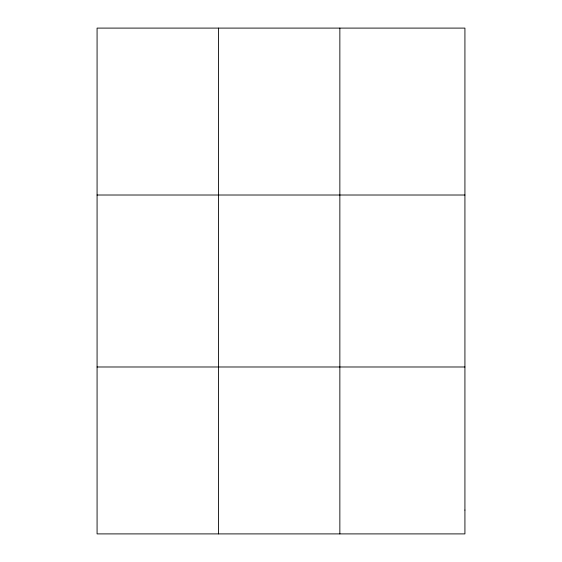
<?xml version="1.0" encoding="UTF-8"?>
<svg xmlns="http://www.w3.org/2000/svg" width="562" height="562" viewBox="0 0 562 562"><rect width="100%" height="100%" fill="white"/><g stroke="black" fill="none" stroke-linecap="round" stroke-linejoin="round"><path stroke-width="0.84" d="M218.463 533.9L218.463 28.1M339.855 533.9L339.855 28.1M97.078 195.014L464.922 195.014M97.078 366.986L464.922 366.986M464.922 510.057L464.922 533.9L97.078 533.9L97.078 28.1L464.922 28.1L464.922 510.057"/></g></svg>
